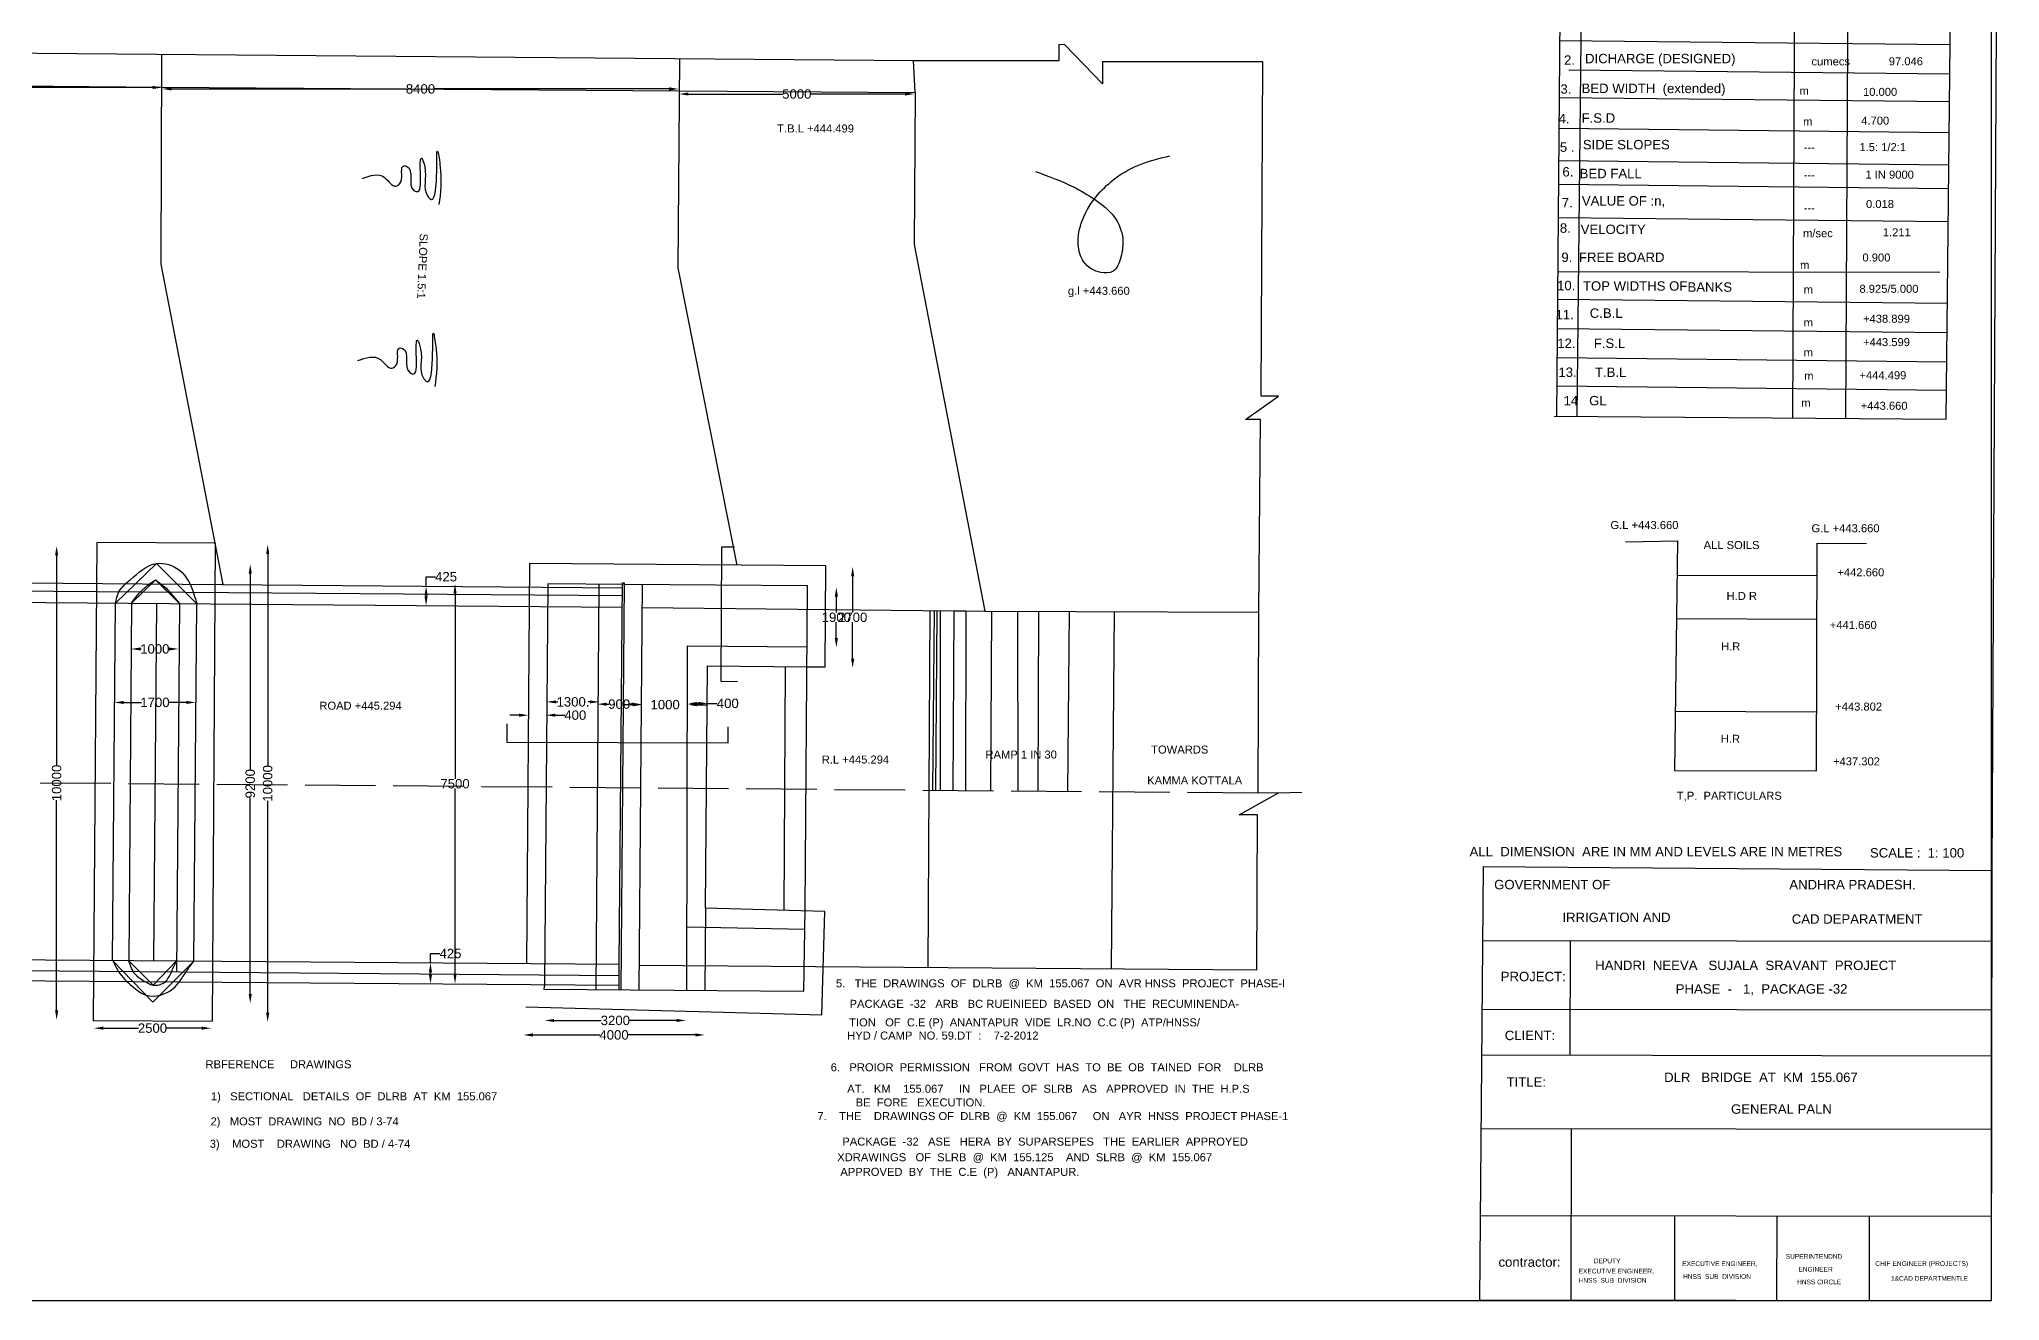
# Model space of a CAD drawing. Header units: inches. Extents: x 280570 to 358612, y -197835 to -151967.
# Drawn here: x 316958 to 358612, y -197835 to -171036 of the extents above; entities that cross this region are included whole.
import ezdxf

# ---------------------------------------------------------------- set-up
doc = ezdxf.new("R2010")
doc.units = ezdxf.units.IN
doc.header["$MEASUREMENT"] = 0
doc.linetypes.add('ACAD_ISO02W100', pattern=[15, 12, -3])
doc.layers.add('DRAWING', color=7, linetype='Continuous')
doc.styles.get("Standard").update_dxf_attribs({"font": 'arial.ttf'})
doc.dimstyles.new('ST100', dxfattribs={"dimtxt": 200, "dimasz": 200, "dimexe": 0, "dimexo": 300, "dimgap": 0.09, "dimtad": 0, "dimtih": 1, "dimtoh": 1, "dimdec": 0, "dimzin": 0, "dimdsep": 46, "dimtxsty": 'Standard', "dimcen": 0, "dimse1": 1, "dimse2": 1, "dimclrd": 2, "dimclrt": 2, "dimadec": 0, "dimazin": 0, "dimtfac": 1, "dimtdec": 0, "dimtofl": 0, "dimtmove": 0, "dimatfit": 3, "dimfxl": 2000, "dimtolj": 1, "dimtzin": 0, "dimarcsym": 0})

# ---------------------------------------------------------------- blocks, each defined once
blk = doc.blocks.new('*D13')
at = {"layer": 'Defpoints', "color": 0, "transparency": 16777216}
for p in [(321837, -181771), (321765, -191916), (321812, -191916)]:
    blk.add_point(p, dxfattribs=at)
at = {"layer": 'DRAWING', "color": 2, "lineweight": -2, "transparency": 16777216}
for p, q in [((321812, -181971), (321812, -186477)), ((321812, -191716), (321812, -187211))]:
    blk.add_line(p, q, dxfattribs=at)
at = {"layer": 'DRAWING', "color": 2, "transparency": 16777216}
for points in [[(321779, -181971), (321846, -181971), (321812, -181771)], [(321779, -191716), (321846, -191716), (321812, -191916)]]:
    blk.add_solid(points, dxfattribs=at)
at = {"layer": 'DRAWING', "color": 2, "transparency": 16777216, "insert": (321812, -186844), "char_height": 200, "attachment_point": 5, "rotation": 90}
blk.add_mtext('\\A1;10000', dxfattribs=at)
blk = doc.blocks.new('*D14')
at = {"layer": 'Defpoints', "color": 0, "transparency": 16777216}
for p in [(321485, -182187), (321441, -191516), (321485, -191516)]:
    blk.add_point(p, dxfattribs=at)
at = {"layer": 'DRAWING', "color": 2, "lineweight": -2, "transparency": 16777216}
for p, q in [((321441, -182387), (321441, -186553)), ((321441, -191316), (321441, -187150))]:
    blk.add_line(p, q, dxfattribs=at)
at = {"layer": 'DRAWING', "color": 2, "transparency": 16777216}
for points in [[(321408, -182387), (321474, -182387), (321441, -182187)], [(321408, -191316), (321474, -191316), (321441, -191516)]]:
    blk.add_solid(points, dxfattribs=at)
at = {"layer": 'DRAWING', "color": 2, "transparency": 16777216, "insert": (321441, -186851), "char_height": 200, "attachment_point": 5, "rotation": 90}
blk.add_mtext('\\A1;9200', dxfattribs=at)
blk = doc.blocks.new('*D15')
at = {"layer": 'Defpoints', "color": 0, "transparency": 16777216}
for p in [(317431, -181802), (317328, -191867), (317431, -191867)]:
    blk.add_point(p, dxfattribs=at)
at = {"layer": 'DRAWING', "color": 2, "lineweight": -2, "transparency": 16777216}
for p, q in [((317328, -182002), (317328, -186468)), ((317328, -191667), (317328, -187201))]:
    blk.add_line(p, q, dxfattribs=at)
at = {"layer": 'DRAWING', "color": 2, "transparency": 16777216}
for points in [[(317294, -182002), (317361, -182002), (317328, -181802)], [(317294, -191667), (317361, -191667), (317328, -191867)]]:
    blk.add_solid(points, dxfattribs=at)
at = {"layer": 'DRAWING', "color": 2, "transparency": 16777216, "insert": (317328, -186835), "char_height": 200, "attachment_point": 5, "rotation": 90}
blk.add_mtext('\\A1;10000 ', dxfattribs=at)
blk = doc.blocks.new('*D32')
at = {"layer": 'Defpoints', "color": 0, "transparency": 16777216}
for p in [(318119, -192071), (320608, -192044), (320608, -192071)]:
    blk.add_point(p, dxfattribs=at)
at = {"layer": 'DRAWING', "color": 2, "lineweight": -2, "transparency": 16777216}
for p, q in [((318319, -192044), (319064, -192044)), ((320408, -192044), (319664, -192044))]:
    blk.add_line(p, q, dxfattribs=at)
at = {"layer": 'DRAWING', "color": 2, "transparency": 16777216}
for points in [[(318319, -192010), (318319, -192077), (318119, -192044)], [(320408, -192010), (320408, -192077), (320608, -192044)]]:
    blk.add_solid(points, dxfattribs=at)
at = {"layer": 'DRAWING', "color": 2, "transparency": 16777216, "insert": (319364, -192044), "char_height": 200, "attachment_point": 5}
blk.add_mtext('\\A1;2500', dxfattribs=at)
blk = doc.blocks.new('*D33')
at = {"layer": 'Defpoints', "color": 0, "transparency": 16777216}
for p in [(327697, -191836), (330698, -191836), (330698, -191880)]:
    blk.add_point(p, dxfattribs=at)
at = {"layer": 'DRAWING', "color": 2, "lineweight": -2, "transparency": 16777216}
for p, q in [((327897, -191880), (328899, -191880)), ((330498, -191880), (329496, -191880))]:
    blk.add_line(p, q, dxfattribs=at)
at = {"layer": 'DRAWING', "color": 2, "transparency": 16777216}
for points in [[(327897, -191847), (327897, -191913), (327697, -191880)], [(330498, -191847), (330498, -191913), (330698, -191880)]]:
    blk.add_solid(points, dxfattribs=at)
at = {"layer": 'DRAWING', "color": 2, "transparency": 16777216, "insert": (329198, -191880), "char_height": 200, "attachment_point": 5}
blk.add_mtext('\\A1;3200', dxfattribs=at)
blk = doc.blocks.new('*D34')
at = {"layer": 'Defpoints', "color": 0, "transparency": 16777216}
for p in [(327246, -192177), (331094, -192177), (331094, -192188)]:
    blk.add_point(p, dxfattribs=at)
at = {"layer": 'DRAWING', "color": 2, "lineweight": -2, "transparency": 16777216}
for p, q in [((327446, -192188), (328868, -192188)), ((330894, -192188), (329472, -192188))]:
    blk.add_line(p, q, dxfattribs=at)
at = {"layer": 'DRAWING', "color": 2, "transparency": 16777216}
for points in [[(327446, -192154), (327446, -192221), (327246, -192188)], [(330894, -192154), (330894, -192221), (331094, -192188)]]:
    blk.add_solid(points, dxfattribs=at)
at = {"layer": 'DRAWING', "color": 2, "transparency": 16777216, "insert": (329170, -192188), "char_height": 200, "attachment_point": 5}
blk.add_mtext('\\A1;4000', dxfattribs=at)
blk = doc.blocks.new('*D35')
at = {"layer": 'Defpoints', "color": 0, "transparency": 16777216}
for p in [(325641, -182605), (325792, -182605), (325641, -191099)]:
    blk.add_point(p, dxfattribs=at)
at = {"layer": 'DRAWING', "color": 2, "lineweight": -2, "transparency": 16777216}
for p, q in [((325792, -182805), (325792, -186750)), ((325792, -190899), (325792, -186954))]:
    blk.add_line(p, q, dxfattribs=at)
at = {"layer": 'DRAWING', "color": 2, "transparency": 16777216}
for points in [[(325758, -182805), (325825, -182805), (325792, -182605)], [(325758, -190899), (325825, -190899), (325792, -191099)]]:
    blk.add_solid(points, dxfattribs=at)
at = {"layer": 'DRAWING', "color": 2, "transparency": 16777216, "insert": (325792, -186852), "char_height": 200, "attachment_point": 5}
blk.add_mtext('\\A1;7500', dxfattribs=at)
blk = doc.blocks.new('*D36')
at = {"layer": 'Defpoints', "color": 0, "transparency": 16777216}
for p in [(327354, -185135), (327723, -185135), (327723, -185395)]:
    blk.add_point(p, dxfattribs=at)
at = {"layer": 'DRAWING', "color": 2, "lineweight": -2, "transparency": 16777216}
for p, q in [((327154, -185395), (326954, -185395)), ((327923, -185395), (328123, -185395))]:
    blk.add_line(p, q, dxfattribs=at)
at = {"layer": 'DRAWING', "color": 2, "transparency": 16777216}
for points in [[(327154, -185362), (327154, -185428), (327354, -185395)], [(327923, -185362), (327923, -185428), (327723, -185395)]]:
    blk.add_solid(points, dxfattribs=at)
at = {"layer": 'DRAWING', "color": 2, "transparency": 16777216, "insert": (328347, -185395), "char_height": 200, "attachment_point": 5}
blk.add_mtext('\\A1;400', dxfattribs=at)
blk = doc.blocks.new('*D37')
at = {"layer": 'Defpoints', "color": 0, "transparency": 16777216}
for p in [(327739, -185113), (328857, -185113), (328857, -185113)]:
    blk.add_point(p, dxfattribs=at)
at = {"layer": 'DRAWING', "color": 2, "lineweight": -2, "transparency": 16777216}
for p, q in [((327939, -185113), (327976, -185113)), ((328657, -185113), (328620, -185113))]:
    blk.add_line(p, q, dxfattribs=at)
at = {"layer": 'DRAWING', "color": 2, "transparency": 16777216}
for points in [[(327939, -185080), (327939, -185146), (327739, -185113)], [(328657, -185080), (328657, -185146), (328857, -185113)]]:
    blk.add_solid(points, dxfattribs=at)
at = {"layer": 'DRAWING', "color": 2, "transparency": 16777216, "insert": (328298, -185113), "char_height": 200, "attachment_point": 5}
blk.add_mtext('\\A1;1300.', dxfattribs=at)
blk = doc.blocks.new('*D38')
at = {"layer": 'Defpoints', "color": 0, "transparency": 16777216}
for p in [(328814, -185113), (329743, -185113), (329743, -185161)]:
    blk.add_point(p, dxfattribs=at)
at = {"layer": 'DRAWING', "color": 2, "lineweight": -2, "transparency": 16777216}
for p, q in [((329014, -185161), (329058, -185161)), ((329543, -185161), (329499, -185161))]:
    blk.add_line(p, q, dxfattribs=at)
at = {"layer": 'DRAWING', "color": 2, "transparency": 16777216}
for points in [[(329014, -185128), (329014, -185195), (328814, -185161)], [(329543, -185128), (329543, -185195), (329743, -185161)]]:
    blk.add_solid(points, dxfattribs=at)
at = {"layer": 'DRAWING', "color": 2, "transparency": 16777216, "insert": (329279, -185161), "char_height": 200, "attachment_point": 5}
blk.add_mtext('\\A1;900', dxfattribs=at)
blk = doc.blocks.new('*D39')
at = {"layer": 'Defpoints', "color": 0, "transparency": 16777216}
for p in [(329775, -185140), (330736, -185140), (330736, -185172)]:
    blk.add_point(p, dxfattribs=at)
at = {"layer": 'DRAWING', "color": 2, "lineweight": -2, "transparency": 16777216}
for p, q in [((329575, -185172), (329375, -185172)), ((330936, -185172), (331136, -185172))]:
    blk.add_line(p, q, dxfattribs=at)
at = {"layer": 'DRAWING', "color": 2, "transparency": 16777216}
for points in [[(329575, -185139), (329575, -185206), (329775, -185172)], [(330936, -185139), (330936, -185206), (330736, -185172)]]:
    blk.add_solid(points, dxfattribs=at)
at = {"layer": 'DRAWING', "color": 2, "transparency": 16777216, "insert": (330256, -185172), "char_height": 200, "attachment_point": 5}
blk.add_mtext('\\A1;1000', dxfattribs=at)
blk = doc.blocks.new('*D40')
at = {"layer": 'Defpoints', "color": 0, "transparency": 16777216}
for p in [(330743, -185145), (331163, -185145), (331163, -185145)]:
    blk.add_point(p, dxfattribs=at)
at = {"layer": 'DRAWING', "color": 2, "lineweight": -2, "transparency": 16777216}
for p, q in [((330943, -185145), (330963, -185145)), ((331163, -185145), (331363, -185145))]:
    blk.add_line(p, q, dxfattribs=at)
at = {"layer": 'DRAWING', "color": 2, "transparency": 16777216}
for points in [[(330943, -185112), (330943, -185178), (330743, -185145)], [(330963, -185112), (330963, -185178), (331163, -185145)]]:
    blk.add_solid(points, dxfattribs=at)
at = {"layer": 'DRAWING', "color": 2, "transparency": 16777216, "insert": (331587, -185145), "char_height": 200, "attachment_point": 5}
blk.add_mtext('\\A1;400', dxfattribs=at)
blk = doc.blocks.new('*D41')
at = {"layer": 'Defpoints', "color": 0, "transparency": 16777216}
for p in [(334240, -182243), (334240, -182243), (334240, -184394)]:
    blk.add_point(p, dxfattribs=at)
at = {"layer": 'DRAWING', "color": 2, "lineweight": -2, "transparency": 16777216}
for p, q in [((334240, -182443), (334240, -183216)), ((334240, -184194), (334240, -183420))]:
    blk.add_line(p, q, dxfattribs=at)
at = {"layer": 'DRAWING', "color": 2, "transparency": 16777216}
for points in [[(334207, -182443), (334274, -182443), (334240, -182243)], [(334207, -184194), (334274, -184194), (334240, -184394)]]:
    blk.add_solid(points, dxfattribs=at)
at = {"layer": 'DRAWING', "color": 2, "transparency": 16777216, "insert": (334240, -183318), "char_height": 200, "attachment_point": 5}
blk.add_mtext('\\A1;2700', dxfattribs=at)
blk = doc.blocks.new('*D42')
at = {"layer": 'Defpoints', "color": 0, "transparency": 16777216}
for p in [(333859, -182676), (333893, -182676), (333859, -183957)]:
    blk.add_point(p, dxfattribs=at)
at = {"layer": 'DRAWING', "color": 2, "lineweight": -2, "transparency": 16777216}
for p, q in [((333893, -182876), (333893, -183214)), ((333893, -183757), (333893, -183419))]:
    blk.add_line(p, q, dxfattribs=at)
at = {"layer": 'DRAWING', "color": 2, "transparency": 16777216}
for points in [[(333860, -182876), (333927, -182876), (333893, -182676)], [(333860, -183757), (333927, -183757), (333893, -183957)]]:
    blk.add_solid(points, dxfattribs=at)
at = {"layer": 'DRAWING', "color": 2, "transparency": 16777216, "insert": (333893, -183317), "char_height": 200, "attachment_point": 5}
blk.add_mtext('\\A1;1900', dxfattribs=at)
blk = doc.blocks.new('*D43')
at = {"layer": 'Defpoints', "color": 0, "transparency": 16777216}
for p in [(318554, -185118), (320281, -185118), (320281, -185125)]:
    blk.add_point(p, dxfattribs=at)
at = {"layer": 'DRAWING', "color": 2, "lineweight": -2, "transparency": 16777216}
for p, q in [((318754, -185125), (319128, -185125)), ((320081, -185125), (319706, -185125))]:
    blk.add_line(p, q, dxfattribs=at)
at = {"layer": 'DRAWING', "color": 2, "transparency": 16777216}
for points in [[(318754, -185091), (318754, -185158), (318554, -185125)], [(320081, -185091), (320081, -185158), (320281, -185125)]]:
    blk.add_solid(points, dxfattribs=at)
at = {"layer": 'DRAWING', "color": 2, "transparency": 16777216, "insert": (319417, -185125), "char_height": 200, "attachment_point": 5}
blk.add_mtext('\\A1;1700', dxfattribs=at)
blk = doc.blocks.new('*D44')
at = {"layer": 'Defpoints', "color": 0, "transparency": 16777216}
for p in [(318910, -183982), (319917, -183982), (319917, -183989)]:
    blk.add_point(p, dxfattribs=at)
at = {"layer": 'DRAWING', "color": 2, "lineweight": -2, "transparency": 16777216}
for p, q in [((319110, -183989), (319125, -183989)), ((319717, -183989), (319703, -183989))]:
    blk.add_line(p, q, dxfattribs=at)
at = {"layer": 'DRAWING', "color": 2, "transparency": 16777216}
for points in [[(319110, -183956), (319110, -184022), (318910, -183989)], [(319717, -183956), (319717, -184022), (319917, -183989)]]:
    blk.add_solid(points, dxfattribs=at)
at = {"layer": 'DRAWING', "color": 2, "transparency": 16777216, "insert": (319414, -183989), "char_height": 200, "attachment_point": 5}
blk.add_mtext('\\A1;1000', dxfattribs=at)
blk = doc.blocks.new('*D65')
at = {"layer": 'Defpoints', "color": 0, "transparency": 16777216}
for p in [(309555, -171981), (319570, -172061), (319570, -172101)]:
    blk.add_point(p, dxfattribs=at)
at = {"layer": 'DRAWING', "color": 2, "lineweight": -2, "transparency": 16777216}
for p, q in [((309755, -172061), (314196, -172061)), ((319370, -172061), (314929, -172061))]:
    blk.add_line(p, q, dxfattribs=at)
at = {"layer": 'DRAWING', "color": 2, "transparency": 16777216}
for points in [[(309755, -172028), (309755, -172094), (309555, -172061)], [(319370, -172028), (319370, -172094), (319570, -172061)]]:
    blk.add_solid(points, dxfattribs=at)
at = {"layer": 'DRAWING', "color": 2, "transparency": 16777216, "insert": (314563, -172061), "char_height": 200, "attachment_point": 5}
blk.add_mtext('\\A1;10000', dxfattribs=at)
blk = doc.blocks.new('*D66')
at = {"layer": 'Defpoints', "color": 0, "transparency": 16777216}
for p in [(319574, -172010), (330541, -172092), (330541, -172151)]:
    blk.add_point(p, dxfattribs=at)
at = {"layer": 'DRAWING', "color": 2, "lineweight": -2, "transparency": 16777216}
for p, q in [((319774, -172092), (324759, -172092)), ((330341, -172092), (325356, -172092))]:
    blk.add_line(p, q, dxfattribs=at)
at = {"layer": 'DRAWING', "color": 2, "transparency": 16777216}
for points in [[(319774, -172058), (319774, -172125), (319574, -172092)], [(330341, -172058), (330341, -172125), (330541, -172092)]]:
    blk.add_solid(points, dxfattribs=at)
at = {"layer": 'DRAWING', "color": 2, "transparency": 16777216, "insert": (325058, -172092), "char_height": 200, "attachment_point": 5}
blk.add_mtext('\\A1;8400', dxfattribs=at)
blk = doc.blocks.new('*D67')
at = {"layer": 'Defpoints', "color": 0, "transparency": 16777216}
for p in [(330552, -172170), (335554, -172190), (335554, -172200)]:
    blk.add_point(p, dxfattribs=at)
at = {"layer": 'DRAWING', "color": 2, "lineweight": -2, "transparency": 16777216}
for p, q in [((330752, -172200), (332755, -172200)), ((335354, -172200), (333352, -172200))]:
    blk.add_line(p, q, dxfattribs=at)
at = {"layer": 'DRAWING', "color": 2, "transparency": 16777216}
for points in [[(330752, -172167), (330752, -172233), (330552, -172200)], [(335354, -172167), (335354, -172233), (335554, -172200)]]:
    blk.add_solid(points, dxfattribs=at)
at = {"layer": 'DRAWING', "color": 2, "transparency": 16777216, "insert": (333053, -172200), "char_height": 200, "attachment_point": 5}
blk.add_mtext('\\A1;5000', dxfattribs=at)
blk = doc.blocks.new('*D73')
at = {"layer": 'Defpoints', "color": 0, "transparency": 16777216}
for p in [(325270, -190659), (325644, -190659), (325641, -191099)]:
    blk.add_point(p, dxfattribs=at)
at = {"layer": 'DRAWING', "color": 2, "lineweight": -2, "transparency": 16777216}
for p, q in [((325270, -190659), (325270, -190459)), ((325270, -190459), (325470, -190459)), ((325270, -190899), (325270, -190859))]:
    blk.add_line(p, q, dxfattribs=at)
at = {"layer": 'DRAWING', "color": 2, "transparency": 16777216}
for points in [[(325237, -190859), (325304, -190859), (325270, -190659)], [(325237, -190899), (325304, -190899), (325270, -191099)]]:
    blk.add_solid(points, dxfattribs=at)
at = {"layer": 'DRAWING', "color": 2, "transparency": 16777216, "insert": (325696, -190459), "char_height": 200, "attachment_point": 5}
blk.add_mtext('\\A1;425', dxfattribs=at)
blk = doc.blocks.new('*D76')
at = {"layer": 'Defpoints', "color": 0, "transparency": 16777216}
for p in [(325177, -182655), (325241, -182655), (325238, -183069)]:
    blk.add_point(p, dxfattribs=at)
at = {"layer": 'DRAWING', "color": 2, "lineweight": -2, "transparency": 16777216}
for p, q in [((325177, -182655), (325177, -182455)), ((325177, -182455), (325377, -182455)), ((325177, -182869), (325177, -182855))]:
    blk.add_line(p, q, dxfattribs=at)
at = {"layer": 'DRAWING', "color": 2, "transparency": 16777216}
for points in [[(325143, -182855), (325210, -182855), (325177, -182655)], [(325143, -182869), (325210, -182869), (325177, -183069)]]:
    blk.add_solid(points, dxfattribs=at)
at = {"layer": 'DRAWING', "color": 2, "transparency": 16777216, "insert": (325602, -182455), "char_height": 200, "attachment_point": 5}
blk.add_mtext('\\A1;425', dxfattribs=at)

msp = doc.modelspace()

# ---------------------------------------------------------------- linework, layer by layer
at = {"layer": 'DRAWING'}
msp.add_lwpolyline([(358426.2, -197834.8), (280569.9, -197834.8), (280569.9, -151967.3), (358426.2, -151967.3)], close=True, dxfattribs=at)
for points in [[(358553.7, -166625.4), (344368, -166541.8), (344466.3, -156283.1), (358611.6, -156418.7), (358553.7, -166625.4), (358439.5, -188691.9)], [(349144.4, -179040.1), (357472.2, -179109.8), (357571.9, -169785.3), (349270.4, -169696.5), (349192.1, -179040.5)], [(349633.4, -179044.2), (349733.3, -169701.5)], [(354247.7, -169749.7), (354210.5, -179082.5)], [(355344, -179092), (355389.6, -169761.9)], [(342957, -171515.5), (339545, -171515.5), (339545, -171982.3), (338749.2, -171152.8), (338620.3, -171149.5), (338620.3, -171493.9), (335529.9, -171493.9), (294912.5, -171153.4)], [(349259, -171061.8), (357557.3, -171150.5)], [(289591.3, -171820.6), (298568.9, -171868.8), (309544.6, -171965.1), (319573.3, -172053.1), (335564.5, -172166.6), (335529.9, -171493.9)], [(319555.5, -171360), (319539.9, -175811.5), (320861.9, -182619.3)], [(331784.6, -182206.4), (330531.6, -175890.2), (330568.8, -171452.3)], [(343286.5, -187041.9), (342854.4, -187053), (342871.9, -183197.1), (342903.8, -179116.5), (342583.6, -179114), (343286.5, -178620.4), (342917.1, -178617.6), (342957, -171515.5)], [(349456.6, -171682.7), (357550.7, -171769.2)], [(335564.5, -172166.6), (335544.5, -175399), (337049.9, -183182.7), (342871.9, -183209.2)], [(349248.8, -172270.5), (357544.4, -172359.2)], [(349243.4, -172925.5), (357537.4, -173014.2)], [(349237.6, -173612.4), (357530, -173701)], [(349233.4, -174117.1), (357524.6, -174205.7)], [(349227.5, -174820.9), (357517.1, -174909.5)], [(349217.9, -175968.9), (357336.7, -175985.9)], [(349212.9, -176556.2), (357498.6, -176644.7)], [(349207.7, -177178.1), (357491.9, -177266.6)], [(349202.5, -177798.8), (357485.3, -177888.3)], [(349197.5, -178401.3), (357478.8, -178489.8)], [(318099.7, -191877.8), (320641.3, -191896.6), (320705.1, -181739.3), (318179.7, -181723.4), (318104.5, -191877.8)], [(331732.7, -181824), (331455, -181827.9), (331439.1, -184674.3), (331795.3, -184676.3)], [(350659, -181714.9), (351763.1, -181689.4), (351700.7, -186570.1)], [(351700.7, -186570.1), (354714, -186579.6), (354733.9, -181740.4), (355778.2, -181744.7)], [(320241.5, -190617.9), (320303.7, -183029), (319450.9, -182172.2), (318580.4, -183014.9)], [(333269.6, -184365), (333657.8, -184367.8), (333673.2, -182219.9), (327377.5, -182174.8), (327312.2, -190672.2)], [(351753.8, -182417.4), (354731.1, -182429.7)], [(284283.5, -190341.8), (329281.4, -190687.3), (329347.8, -182580.3), (329383.7, -182580.6), (329317.3, -191230.5), (329276.9, -191238.8), (329281.1, -190687.3)], [(299605, -182859.4), (329343.5, -183103.1)], [(329345.5, -182859.6), (299606.4, -182632.9)], [(299607.5, -182445.2), (329346.9, -182688.9)], [(319937.2, -183026), (319431, -182517.2), (318918.1, -183017.6)], [(319431, -182517.2), (319654.8, -182695.5)], [(319654.8, -182695.5), (319937.2, -183026), (319937.2, -183026)], [(327691.3, -191119.9), (327680.4, -191212.8), (333199.5, -191255.4), (333232.7, -189513), (333281.9, -182645.1), (329383.4, -182617.2), (327763.8, -182605.6), (327691.3, -191119.9)], [(328792.4, -191221.4), (328854, -182613.4)], [(329765, -182619.9), (329698.5, -191228.4)], [(318518.2, -190604.7), (318580.4, -183014.9)], [(318918.1, -183017.6), (318859.9, -190607.3)], [(319393.8, -190611.4), (319456, -183022.1)], [(319937.2, -183026), (319872, -190852.7)], [(329761.2, -183106.3), (337049.9, -183182.7)], [(335844.8, -190750.8), (335887.4, -183170.5)], [(335968.3, -183171.4), (335936.3, -186995)], [(336004.3, -186995.6), (336037.5, -183192.1)], [(336037.5, -183192.1), (336037.7, -183172.1)], [(336100, -183172.8), (336100, -186996.4)], [(336372.2, -186998.6), (336397.6, -183175.9)], [(336397.6, -183175.9), (336644.7, -183178.5), (336634, -187000.8)], [(337177.5, -187005.4), (337194.9, -183183.4)], [(337744.9, -183185.9), (337750.1, -187010.2)], [(338177.9, -187013.8), (338195.3, -183187.9)], [(338839.6, -183190.9), (338807.6, -187019.1)], [(339793.4, -183195.2), (339733, -190781.7)], [(351741.9, -183344.1), (354727.3, -183356.4)], [(330719.8, -191236.3), (330733.6, -183924.7), (333272.6, -183942.8)], [(331112.4, -189495.8), (331156.1, -184349.9), (333269.6, -184365)], [(332806.3, -184361.7), (332778.6, -189540.4)], [(351716.8, -185311.5), (354719.2, -185323.8)], [(326890.4, -185577.4), (326890.4, -185970.5), (331597, -185980), (331594, -185639.2)], [(329702.5, -190701.9), (342826.8, -190806.4), (342842.7, -187515.3), (342449.6, -187513.4), (343286.5, -187041.9), (343782, -187029.2)], [(347636.4, -188606.6), (358439.5, -188691.9), (358426.2, -197834.8), (347567.3, -197821.5), (347640, -188606.6)], [(327296.4, -191592.6), (333587.5, -191760.9), (333646.3, -189563.6), (331112.4, -189495.8), (331099, -191239.2)], [(330722.4, -189890.1), (333224.6, -189937.8)], [(347627.6, -190178.8), (358437.3, -190194.5)], [(349487.2, -192615.3), (349490.8, -190181.5)], [(329279.2, -190931), (299558.7, -190683.5)], [(318518.2, -190604.7), (319372.6, -191489.6), (320241.5, -190617.9)], [(318857.3, -190607.4), (319375.4, -191128), (319874, -190615.1)], [(301152.4, -190916.1), (329277.7, -191132.1)], [(347616.1, -191641), (358435.1, -191656.7)], [(347608.4, -192612.5), (358433.7, -192628.3)], [(347596.1, -194177), (358431.5, -194192.7)], [(349506.9, -197823.9), (349512.2, -194179.8)], [(347581.5, -196020.4), (358428.8, -196036.2)], [(351708.5, -197826.6), (351711.1, -196026.4)], [(353871.8, -196029.5), (353869.6, -197829.2)], [(355835.5, -196032.4), (355833.3, -197831.7)]]:
    msp.add_lwpolyline(points, dxfattribs=at)
for points in [[(318680.8, -182719.4, -0.4151491), (318687.3, -182719.4, -9.0968098)], [(318918.1, -183017.6, -0.0788253), (318918.1, -183017.6, -0.1082666), (319431, -182517.2, 0.4524063)]]:
    msp.add_lwpolyline(points, format="xyb", dxfattribs=at)
at = {"layer": 'DRAWING', "linetype": 'ACAD_ISO02W100', "ltscale": 125}
msp.add_lwpolyline([(342854.4, -187053), (283481, -186555.2), (283486, -185954.9)], dxfattribs=at)
at = {"layer": 'DRAWING'}
for points in [[(323816.8, -173992.7), (324292.5, -173971.1), (324538.3, -174154.9), (324639.3, -174067.5), (324711, -173725.3), (324769.5, -173738.6), (324916.9, -174248), (324967.4, -174273.4), (325057.8, -173927.4), (325083, -173565.3), (325148.1, -173744.1), (325210.6, -174365.9), (325254.4, -174421.3), (325420.5, -173411.9), (325472.3, -173695.4), (325448.4, -174546.4)], [(338124.7, -173846.5), (338929.9, -174173.2), (339376.3, -174436.2), (339797.5, -174808.8), (339978.2, -175274.5), (339937, -175668.7), (339766.9, -175966.6), (339515.8, -175992.6), (339146.5, -175760), (339030.9, -175399.6), (339119.9, -174880.8), (339458.7, -174327.7), (339826.7, -173986), (340371.4, -173688.7), (340977.3, -173512.1)], [(323730.4, -177861.8), (324206, -177840.2), (324451.8, -178024.1), (324552.8, -177936.6), (324624.6, -177594.4), (324683, -177607.7), (324830.5, -178117.1), (324881, -178142.5), (324971.3, -177796.5), (324996.6, -177434.4), (325061.7, -177613.2), (325124.1, -178235), (325168, -178290.4), (325334, -177281), (325385.9, -177564.5), (325361.9, -178415.5)], [(318580.4, -183014.9), (318649.2, -182778.1), (318890.7, -182518.6), (319450.9, -182172.2), (319937.5, -182316.2), (320244, -182824.7), (320303.7, -183029)], [(318518.2, -190604.7), (318642.3, -190842.4), (318933.1, -191153.3), (319228.4, -191340.3), (319803.6, -191202.6), (320071.4, -190854.3), (320241.5, -190617.9)], [(318857.3, -190607.4), (318993.3, -190898.4), (319164.8, -191028.2), (319375.4, -191128), (319632.6, -191058), (319765.2, -190851.8), (319874, -190615.1)]]:
    msp.add_spline(points, degree=3, dxfattribs=at)

# ---------------------------------------------------------------- texts
at = {"layer": 'DRAWING', "color": 7}
for s, p in [('   2.', (349121.1, -171577.6)), ('    DICHARGE (DESIGNED)', (349488.9, -171546.1)), ('   3.', (349044.1, -172193.3)), ('  BED WIDTH  (extended)', (349570.6, -172180.5)), ('   4.', (349005.5, -172821.9)), ('   F.S.D', (349493.6, -172809)), ('   5 .', (349032.3, -173427.4)), ('   SIDE SLOPES', (349519.9, -173375.1)), ('   6.           ', (349086.7, -173952)), ('  BED FALL', (349530.3, -173988.6)), ('   7.', (349073.4, -174607.2)), ('   VALUE OF :n,', (349499.3, -174569)), ('   8.', (349031.9, -175147.1)), ('    VELOCITY', (349396.9, -175174.1)), ('   9.                        ', (349064.2, -175767.8)), ('   FREE BOARD', (349438.6, -175768.1)), ('   10.', (348972.4, -176367.8)), (' .     TOP WIDTHS OF  ', (349212, -176377.7)), ('   BANKS', (351744.2, -176400.5)), ('   11. ', (348939.7, -176984.5)), (' C.B.L', (349822.1, -176954.5)), ('   12.     F.S.L', (348975.8, -177594.9)), ('   13.     T.B.L', (349001.4, -178209.6)), ('     14   GL', (348955.3, -178813.4))]:
    msp.add_text(s, height=200, dxfattribs=at).set_placement(p)
at = {"layer": 'DRAWING', "color": 2}
for s, p in [(' cumecs', (354545.1, -171592.4)), (' 97.046', (356187.8, -171589.7)), (' m', (354290.3, -172216.1)), (' 10.000', (355639.9, -172238.8)), (' T.B.L +444.499', (332571.5, -173016.4)), (' m', (354366.3, -172870.3)), (' 4.700', (355601.6, -172849.7)), (' 1.5: 1/2:1', (355563.5, -173412.3)), (' ---', (354379.1, -173417.6)), (' ---', (354379.1, -174003.1)), (' 1 IN 9000', (355691, -173997.8)), (' 0.018', (355703.7, -174621.4)), (' ---', (354379.1, -174703.1)), (' m/sec', (354365.9, -175241.7)), (' 1.211', (356060.6, -175222.9)), (' 0.900', (355627.3, -175757.5)), (' m', (354302.2, -175916.2)), (' g.l +443.660', (338747.5, -176464.5)), (' m', (354378.7, -176438.1)), (' 8.925/5.000', (355563.7, -176422.3)), (' m', (354378.7, -177138.1)), (' +438.899', (355640.1, -177058.6)), (' +443.599', (355640.1, -177555)), (' m', (354378.7, -177774.4)), (' m', (354391.4, -178270.8)), (' +444.499', (355563.8, -178258.1)), (' m', (354327.7, -178843.5)), (' +443.660', (355589.3, -178907.2)), (' G.L +443.660', (350273, -181440.8)), (' G.L +443.660', (354545.6, -181509.3)), (' ALL SOILS', (352253.3, -181865.3)), (' +442.660', (355094, -182444.9)), (' H.D R', (352740.6, -182946.9)), (' +441.660', (354934.1, -183563.1)), ('  H.R', (352557.8, -184019.4)), (' ROAD +445.294', (322843.6, -185278.1)), (' +443.802', (355048.3, -185297.4)), (' RAMP 1 IN 30', (336995.6, -186316.1)), (' TOWARDS', (340516.8, -186210.1)), ('    H.R', (352420.7, -185981.9)), (' R.L +445.294', (333516.8, -186422)), (' +437.302', (355002.6, -186461.2)), (' KAMMA KOTTALA', (340431.9, -186866.9)), ('   T,P.  PARTICULARS', (351552.5, -187191.4)), (' 5.   THE  DRAWINGS  OF  DLRB  @  KM  155.067  ON  AVR HNSS  PROJECT  PHASE-I', (333819, -191176.4)), (' PACKAGE  -32   ARB   BC RUEINIEED  BASED  ON   THE  RECUMINENDA-', (334109.6, -191611.8)), (' TION   OF  C.E (P)  ANANTAPUR  VIDE  LR.NO  C.C (P)  ATP/HNSS/', (334099.3, -192005.7)), (' HYD / CAMP  NO. 59.DT  :    7-2-2012', (334057.7, -192285.7)), (' RBFERENCE     DRAWINGS', (320424.6, -192895.5)), ('  6.   PROIOR  PERMISSION   FROM  GOVT  HAS  TO  BE  OB  TAINED  FOR    DLRB', (333642.6, -192959.5)), (' AT.   KM    155.067     IN   PLAEE  OF  SLRB   AS   APPROVED  IN  THE  H.P.S', (334057.7, -193415.6)), (' 1)   SECTIONAL   DETAILS  OF  DLRB  AT  KM  155.067', (320539.6, -193576)), ('  BE  FORE   EXECUTION.', (334171.9, -193705.9)), (' 2)   MOST  DRAWING  NO  BD / 3-74', (320531.3, -194108.9)), (' 7.    THE    DRAWINGS OF  DLRB  @  KM  155.067     ON   AYR  HNSS  PROJECT PHASE-1  ', (333424.7, -193996.2)), (' 3)    MOST    DRAWING   NO  BD / 4-74', (320514.9, -194584.4)), (' PACKAGE  -32   ASE   HERA  BY  SUPARSEPES   THE  EARLIER  APPROYED', (333954, -194538.5)), ('XDRAWINGS   OF  SLRB  @  KM  155.125    AND  SLRB  @  KM  155.067', (333912.5, -194870.3)), (' APPROVED  BY  THE  C.E  (P)   ANANTAPUR.', (333912.5, -195181.3))]:
    msp.add_text(s, height=170, dxfattribs=at).set_placement(p)
msp.add_text(' SLOPE 1.5:1', height=170, rotation=267.56062, dxfattribs=at).set_placement((325047.6, -175094.1))
at = {"layer": 'DRAWING'}
for s, height, p in [('   ALL  DIMENSION  ARE IN MM AND LEVELS ARE IN METRES', 200, (347114, -188392.3)), ('    SCALE :  1: 100', 200, (355542.8, -188418.8)), ('   GOVERNMENT OF                                                 ANDHRA PRADESH. ', 200, (347636.2, -189094)), ('      IRRIGATION AND', 200, (348853.7, -189790.4)), ('      CAD DEPARATMENT', 200, (353726.5, -189825.7)), ('     HANDRI  NEEVA   SUJALA  SRAVANT  PROJECT', 200, (349627.4, -190809.6)), ('   PROJECT:', 200, (347775.9, -191046.3)), ('  PHASE  -   1,  PACKAGE -32', 200, (351571.9, -191309.6)), ('    CLIENT:', 200, (347783.8, -192297.9)), ('     TITLE:', 200, (347744.5, -193286.9)), ('    DLR   BRIDGE  AT  KM  155.067', 200, (351169.1, -193187.6)), ('     GENERAL PALN', 200, (352514.1, -193862)), ('     contractor:', 200, (347572.9, -197111.8)), ('       DEPUTY', 100, (349714.1, -197037.9)), ('    EXECUTIVE ENGINEER,', 100, (351709.5, -197096.4)), (' SUPERINTENDND', 100, (354024.3, -196942.5)), (' CHIF ENGINEER (PROJECTS)', 100, (355927.6, -197093.3)), ('    EXECUTIVE ENGINEER,', 100, (349507.8, -197253.8)), (' HNSS  SUB  DIVISION ', 100, (349624.3, -197450.3)), (' HNSS  SUB  DIVISION ', 100, (351843.3, -197368.5)), (' HNSS CIRCLE', 100, (354264.8, -197485.1)), (' ENGINEER', 100, (354294.2, -197215.5)), (' 1&CAD DEPARTMENTLE', 100, (356261.3, -197409.1))]:
    msp.add_text(s, height=height, dxfattribs=at).set_placement(p)

# ---------------------------------------------------------------- dimensions: what is measured, and where the dimension line sits
for base, p1, p2, text, picture, middle in [((319570.3, -172061.1), (309555.1, -171980.9), (319570.3, -172101), '10000', '*D65', (314562.7, -172061.1)), ((330541.3, -172091.8), (319574.3, -172010.4), (330541.3, -172150.7), '8400', '*D66', (325057.8, -172091.8)), ((335554.2, -172200.1), (330552, -172170.4), (335554.2, -172190.1), '5000', '*D67', (333053.1, -172200.1)), ((319917.5, -183988.9), (318910.5, -183982.1), (319917.5, -183982.1), '1000', '*D44', (319414, -183988.9)), ((320280.5, -185124.6), (318554.3, -185117.8), (320280.5, -185117.8), '1700', '*D43', (319417.4, -185124.6)), ((327722.7, -185395.1), (327353.6, -185134.8), (327722.7, -185134.8), '400', '*D36', (328347.4, -185395.1)), ((328857.3, -185113.2), (327739, -185113.2), (328857.3, -185113.2), '1300.', '*D37', (328298.1, -185113.2)), ((329742.7, -185161.5), (328814.4, -185112.7), (329742.7, -185112.7), '900', '*D38', (329278.5, -185161.5)), ((330736.1, -185172.3), (329775.2, -185139.8), (330736.1, -185139.8), '1000', '*D39', (330255.7, -185172.3)), ((331162.6, -185145), (330742.7, -185145), (331162.6, -185145), '400', '*D40', (331587.3, -185145)), ((320608.2, -192043.6), (318119.1, -192071.4), (320608.2, -192071.4), '2500', '*D32', (319363.7, -192043.6)), ((330698.1, -191880.1), (327696.9, -191836.2), (330698.1, -191836.2), '3200', '*D33', (329197.5, -191880.1)), ((331093.9, -192187.6), (327246.1, -192176.6), (331093.9, -192176.6), '4000', '*D34', (329170, -192187.6))]:
    dim = msp.add_linear_dim(base=base, p1=p1, p2=p2, text=text, dimstyle='ST100', dxfattribs=at)
    dim.commit()
    dim.dimension.update_dxf_attribs({"geometry": picture, "text_midpoint": middle})
for base, p1, p2, text, picture, middle in [((317327.5, -191867.2), (317431.2, -181802.5), (317431.2, -191867.2), '10000 ', '*D15', (317327.5, -186834.8)), ((321812.3, -191916.2), (321837.1, -181771.5), (321765.2, -191916.2), '10000', '*D13', (321812.3, -186843.8)), ((321441.1, -191515.8), (321484.7, -182186.8), (321484.7, -191515.8), '9200', '*D14', (321441.1, -186851.3))]:
    dim = msp.add_linear_dim(base=base, p1=p1, p2=p2, angle=90, text=text, dimstyle='ST100', override={"dimtih": 0}, dxfattribs=at)
    dim.commit()
    dim.dimension.update_dxf_attribs({"geometry": picture, "text_midpoint": middle})
for base, p1, p2, text, picture, middle in [((325176.7, -182655.2), (325237.9, -183069.4), (325241.3, -182655.2), '425', '*D76', (325602.5, -182455.2)), ((325791.5, -182604.5), (325641.1, -191099), (325641.1, -182604.5), '7500', '*D35', (325791.5, -186851.8)), ((333893.5, -182675.7), (333858.8, -183957.5), (333858.8, -182675.7), '1900', '*D42', (333893.5, -183316.6)), ((325270.5, -190659.4), (325641.1, -191099), (325644.5, -190659.4), '425', '*D73', (325696.3, -190459.4))]:
    dim = msp.add_linear_dim(base=base, p1=p1, p2=p2, angle=90, text=text, dimstyle='ST100', dxfattribs=at)
    dim.commit()
    dim.dimension.update_dxf_attribs({"geometry": picture, "text_midpoint": middle})
dim = msp.add_linear_dim(base=(334240.3, -182242.7), p1=(334240.2, -184393.9), p2=(334240.2, -182242.7), angle=90, text='2700', dimstyle='ST100', dxfattribs=at)
dim.commit()
dim.dimension.update_dxf_attribs({"geometry": '*D41', "text_midpoint": (334240.3, -183318.3), "dimtype": 160})

doc.saveas('drawing.dxf')
